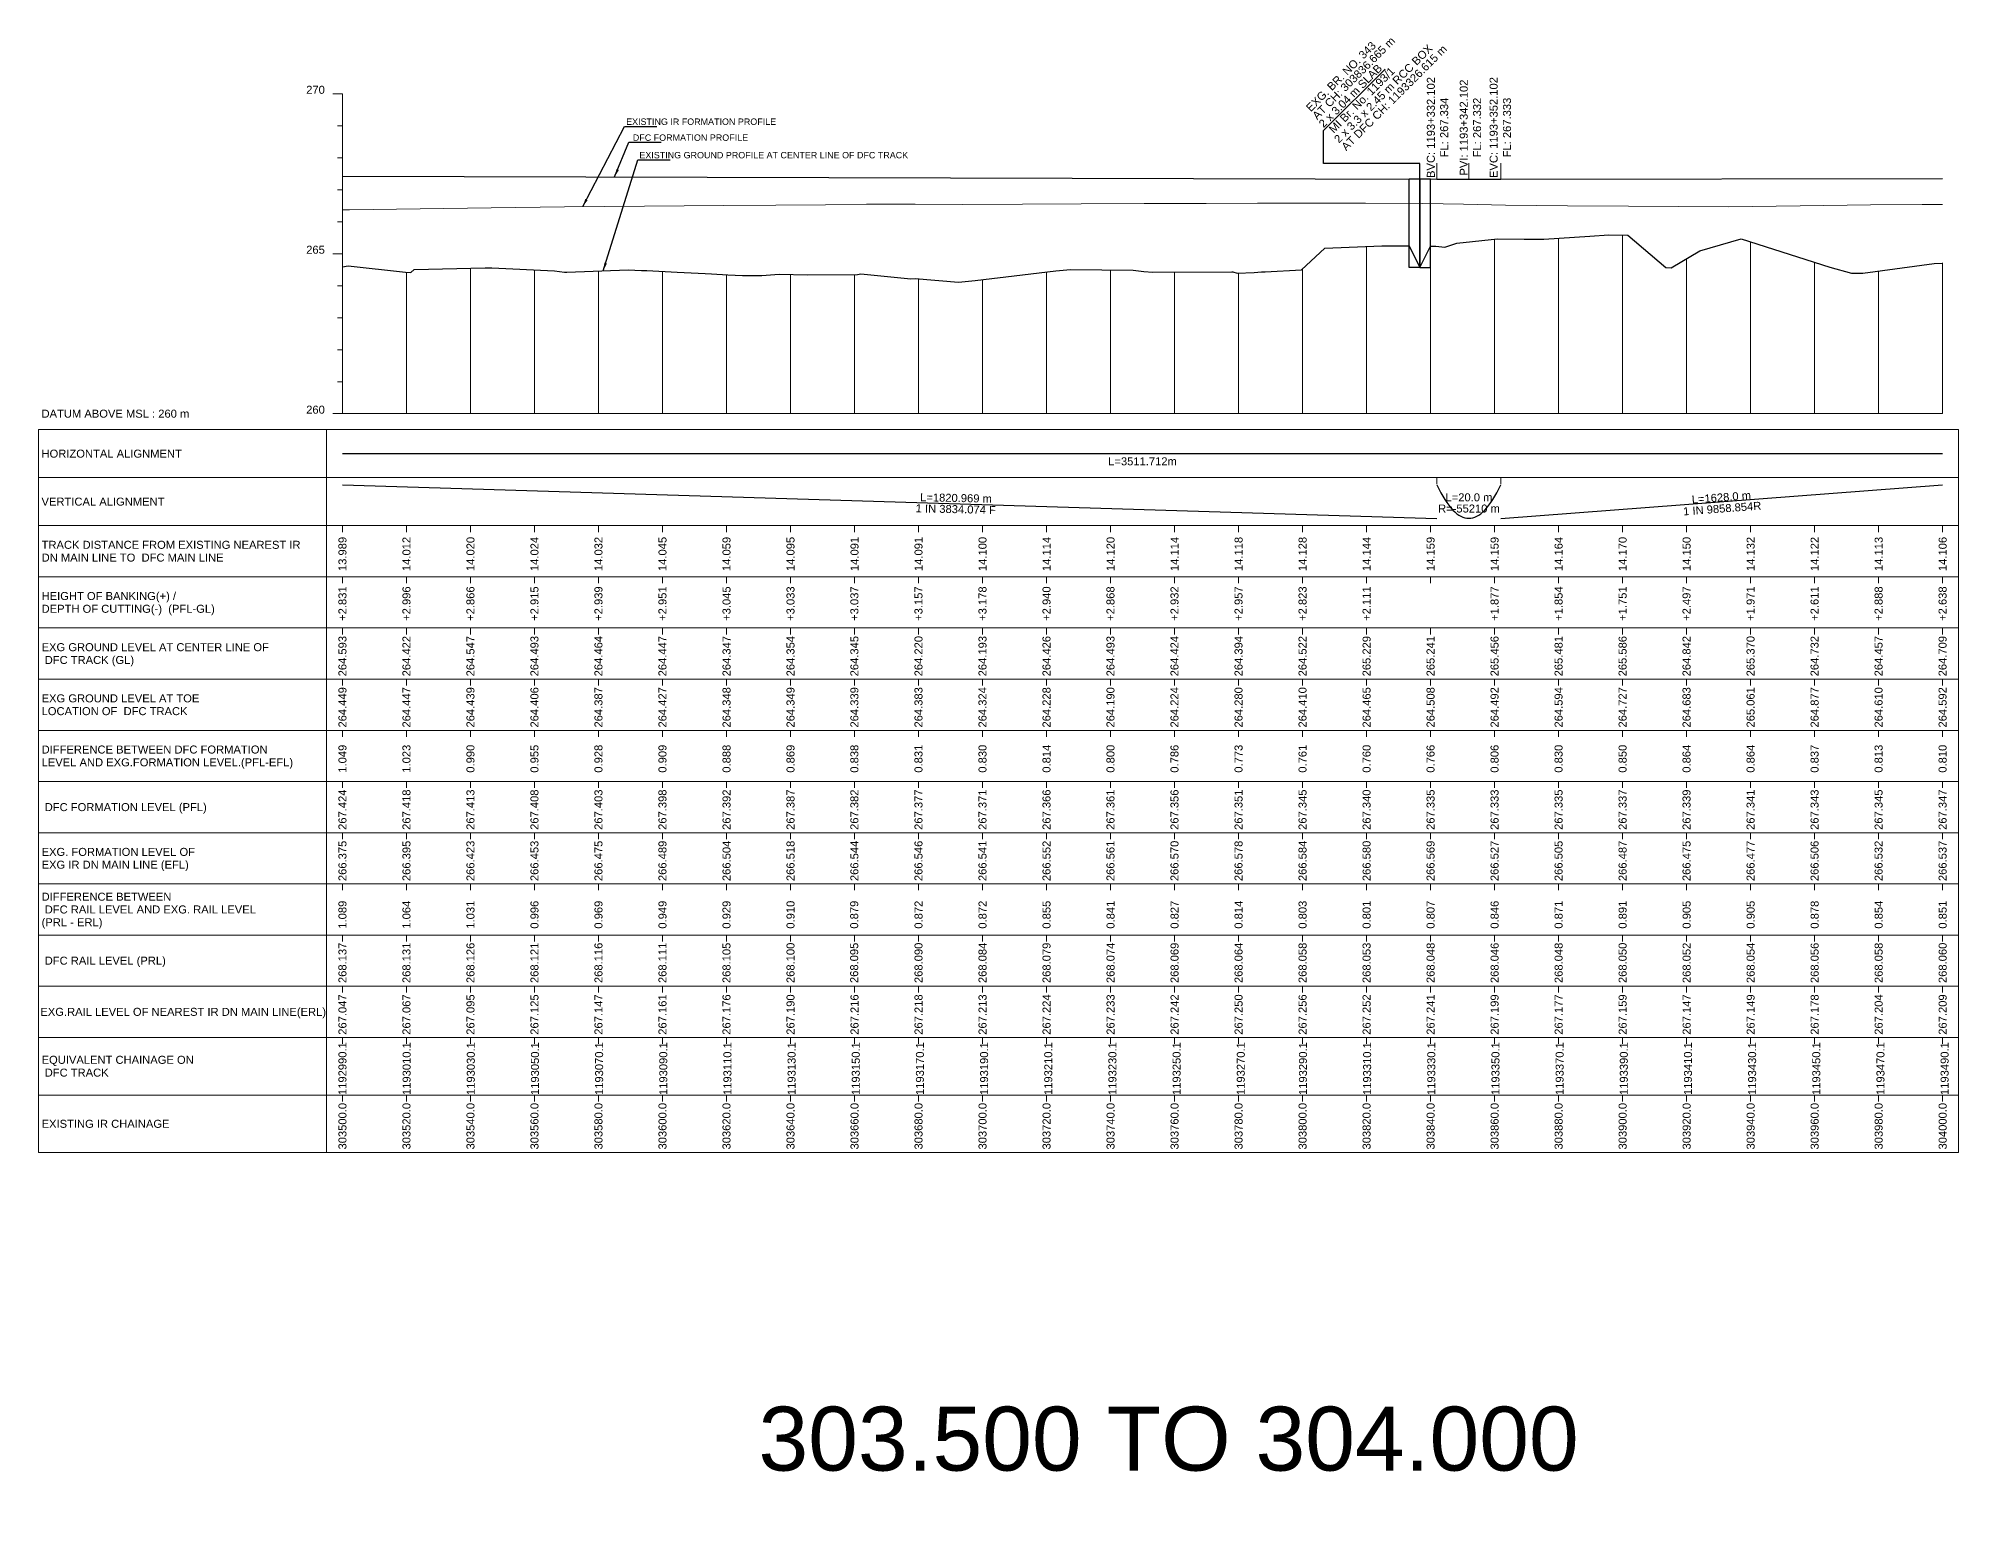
# Model space of a CAD drawing. Header units: metres. Extents: x 4905 to 19505, y -12340 to -11876.
# Drawn here: x 10905 to 11505, y -12340 to -11883 of the extents above; entities that cross this region are included whole.
import ezdxf
from ezdxf.enums import TextEntityAlignment as Align

# ---------------------------------------------------------------- set-up
doc = ezdxf.new("R2010")
doc.units = ezdxf.units.M
doc.header["$MEASUREMENT"] = 0
doc.layers.get('0').update_dxf_attribs({"lineweight": 0})
for name, color, linetype, lineweight in [('C-PROF-LABL-DG', 1, 'Continuous', 25), ('LS BRIDGE INDICATION', 10, 'Continuous', 30), ('LS BVC-PVI-EVC TEXT', 10, 'Continuous', 0), ('LS CUT FILL', 10, 'Continuous', 0), ('LS DATUM', 7, 'Continuous', 0), ('LS DATUM X', 7, 'Continuous', 0), ('LS DATUM Y', 7, 'Continuous', 0), ('LS DIFF. EXG.RL & PRO. RL', 10, 'Continuous', 0), ('LS DIFF. PFL & EFL', 10, 'Continuous', 0), ('LS EXG GL', 7, 'Continuous', 0), ('LS EXG IR CH', 7, 'Continuous', 0), ('LS EXG RL', 7, 'Continuous', 0), ('LS EXG. FL', 7, 'Continuous', 0), ('LS EXG. GL', 7, 'Continuous', 0), ('LS EXG. GL AT PRO. TOE', 7, 'Continuous', 0), ('LS EXG. IR CH', 7, 'Continuous', 0), ('LS EXG. RL', 7, 'Continuous', 0), ('LS FRAME', 7, 'Continuous', 0), ('LS PFL-EFL', 10, 'Continuous', 0), ('LS PRL-ERL', 10, 'Continuous', 0), ('LS PRO FL', 10, 'Continuous', 0), ('LS PRO. CUT & FILL', 10, 'Continuous', 0), ('LS PRO. DFCC CH', 10, 'Continuous', 0), ('LS PRO. FL', 10, 'Continuous', 0), ('LS PRO. RL', 10, 'Continuous', 0), ('LS PROFILE EXG FL', 7, 'Continuous', 25), ('LS PROFILE EXG GL', 7, 'Continuous', 30), ('LS PROFILE PRO FL', 1, 'Continuous', 30), ('LS TICKS', 7, 'Continuous', 0), ('LS TRACK CENTER', 10, 'Continuous', 0), ("LS TRACK CENTER's", 10, 'Continuous', 0), ('Profile Grid', 7, 'Continuous', 0)]:
    doc.layers.add(name, color=color, linetype=linetype, lineweight=lineweight)
for name, color, linetype in [("LS BRIDGE'S", 7, 'Continuous'), ('LS HORIZONTAL ALIGNMENT', 10, 'Continuous'), ('LS VERTICAL ALIGNMENT', 10, 'Continuous'), ('ref text', 3, 'Continuous')]:
    doc.layers.add(name, color=color, linetype=linetype)
doc.styles.add('Arial', font='arial.ttf')
doc.styles.get("Standard").update_dxf_attribs({"font": 'arial.ttf'})
doc.styles.add('Style-Arial', font='arial.ttf')
doc.styles.add('StyleArial', font='arial.ttf')
doc.dimstyles.get("Standard").update_dxf_attribs({"dimtxt": 0.18, "dimasz": 0.18, "dimexe": 0.18, "dimexo": 0.0625, "dimgap": 0.09, "dimtad": 0, "dimtih": 1, "dimtoh": 1, "dimdec": 4, "dimzin": 0, "dimdsep": 46, "dimtxsty": 'Standard', "dimcen": 0.09, "dimadec": 0, "dimazin": 0, "dimtfac": 1, "dimtdec": 4, "dimtofl": 0, "dimtmove": 0, "dimatfit": 3, "dimfxl": 1, "dimtolj": 1, "dimtzin": 0, "dimarcsym": 0})

msp = doc.modelspace()

# ---------------------------------------------------------------- linework, layer by layer
msp.add_lwpolyline([(10905, -12005), (10995, -12005)])
at = {"layer": 'LS BRIDGE INDICATION'}
for points in [[(11333.36, -11926.63), (11336.67, -11926.64), (11336.67, -11954.26), (11333.36, -11954.26)], [(11336.67, -11954.26), (11339.97, -11954.26), (11339.97, -11926.65), (11336.67, -11926.64)]]:
    msp.add_lwpolyline(points, close=True, dxfattribs=at)
at = {"layer": "LS BRIDGE'S"}
msp.add_lwpolyline([(11336.67, -11954.14), (11336.67, -11921.79), (11306.55, -11921.79), (11306.55, -11911.5), (11325.77, -11892.28)], dxfattribs=at)
at = {"layer": 'LS BVC-PVI-EVC TEXT'}
for p, q in [((11341.99, -11926.66), (11341.99, -11921.66)), ((11351.99, -11926.68), (11351.99, -11921.68)), ((11361.99, -11926.67), (11361.99, -11921.67))]:
    msp.add_line(p, q, dxfattribs=at)
at = {"layer": 'LS DATUM X', "color": 7, "linetype": 'Continuous', "lineweight": 0}
msp.add_line((11000, -12000), (11499.98, -12000), dxfattribs=at)
at = {"layer": 'LS DATUM Y', "color": 7, "linetype": 'Continuous', "lineweight": 0}
for p, q in [((10997, -11900), (11000, -11900)), ((10997, -11900), (11000, -11900)), ((11000, -12000), (11000, -11900)), ((10998.5, -11910), (11000, -11910)), ((10998.5, -11920), (11000, -11920)), ((10998.5, -11930), (11000, -11930)), ((10998.5, -11940), (11000, -11940)), ((10997, -11950), (11000, -11950)), ((10998.5, -11960), (11000, -11960)), ((10998.5, -11970), (11000, -11970)), ((10998.5, -11980), (11000, -11980)), ((10998.5, -11990), (11000, -11990)), ((10997, -12000), (11000, -12000))]:
    msp.add_line(p, q, dxfattribs=at)
at = {"layer": 'LS FRAME'}
for points in [[(10995, -12231), (10905, -12231), (10905, -12005)], [(10995, -12020), (10905, -12020)], [(10995, -12035), (10905, -12035)], [(10995, -12051), (10905, -12051)], [(10905, -12051), (10995, -12051)], [(10995, -12067), (10905, -12067)], [(10905, -12067), (10995, -12067)], [(10995, -12083), (10905, -12083)], [(10905, -12083), (10995, -12083)], [(10995, -12099), (10905, -12099)], [(10995, -12115), (10905, -12115)], [(10905, -12115), (10995, -12115)], [(10995, -12131), (10905, -12131)], [(10905, -12131), (10995, -12131)], [(10995, -12147), (10905, -12147)], [(10905, -12147), (10995, -12147)], [(10995, -12163), (10905, -12163)], [(10905, -12163), (10995, -12163)], [(10995, -12179), (10905, -12179)], [(10995, -12195), (10905, -12195)], [(10995, -12213), (10905, -12213)]]:
    msp.add_lwpolyline(points, dxfattribs=at)
at = {"layer": 'LS FRAME', "color": 7, "linetype": 'Continuous', "lineweight": 0, "flags": 128}
for points in [[(10995, -12020), (11504.98, -12020), (11504.98, -12005), (10995, -12005), (10995, -12020)], [(10995, -12035), (11504.98, -12035), (11504.98, -12020), (10995, -12020), (10995, -12035)], [(10995, -12051), (11504.98, -12051), (11504.98, -12035), (10995, -12035), (10995, -12051)], [(10995, -12067), (11504.98, -12067), (11504.98, -12051), (10995, -12051), (10995, -12067)], [(10995, -12083), (11504.98, -12083), (11504.98, -12067), (10995, -12067), (10995, -12083)], [(10995, -12099), (11504.98, -12099), (11504.98, -12083), (10995, -12083), (10995, -12099)], [(10995, -12115), (11504.98, -12115), (11504.98, -12099), (10995, -12099), (10995, -12115)], [(10995, -12131), (11504.98, -12131), (11504.98, -12115), (10995, -12115), (10995, -12131)], [(10995, -12147), (11504.98, -12147), (11504.98, -12131), (10995, -12131), (10995, -12147)], [(10995, -12163), (11504.98, -12163), (11504.98, -12147), (10995, -12147), (10995, -12163)], [(10995, -12179), (11504.98, -12179), (11504.98, -12163), (10995, -12163), (10995, -12179)], [(10995, -12195), (11504.98, -12195), (11504.98, -12179), (10995, -12179), (10995, -12195)], [(10995, -12213), (11504.98, -12213), (11504.98, -12195), (10995, -12195), (10995, -12213)], [(10995, -12231), (11504.98, -12231), (11504.98, -12213), (10995, -12213), (10995, -12231)]]:
    msp.add_lwpolyline(points, close=True, dxfattribs=at)
at = {"layer": 'LS HORIZONTAL ALIGNMENT', "flags": 128}
msp.add_lwpolyline([(11000, -12012.5), (11499.98, -12012.5)], dxfattribs=at)
at = {"layer": 'LS PROFILE EXG FL', "lineweight": 0}
msp.add_lwpolyline([(11000, -11936.25), (11002.2, -11936.23), (11024.25, -11936.01), (11046.42, -11935.68), (11069.34, -11935.33), (11094.42, -11935.15), (11119.22, -11934.97), (11135.4, -11934.86), (11150.96, -11934.75), (11163.7, -11934.49), (11178.96, -11934.54), (11193.64, -11934.64), (11212.45, -11934.51), (11230.83, -11934.44), (11250.46, -11934.35), (11269.84, -11934.26), (11285.9, -11934.21), (11302.23, -11934.16), (11319.62, -11934.2), (11337.6, -11934.27), (11350.28, -11934.5), (11363.38, -11934.8), (11382.74, -11934.98), (11401.86, -11935.15), (11417.55, -11935.24), (11433.05, -11935.34), (11455.43, -11935.01), (11477.47, -11934.69), (11493.6, -11934.63), (11500, -11934.63)], dxfattribs=at)
at = {"layer": 'LS PROFILE EXG GL', "flags": 128}
msp.add_lwpolyline([(11000, -11954.07), (11001.8, -11953.76), (11019.72, -11955.77), (11021.34, -11955.83), (11021.34, -11955.83), (11022.43, -11954.92), (11044.59, -11954.43), (11045.76, -11954.38), (11045.85, -11954.38), (11046.71, -11954.44), (11066.27, -11955.36), (11069.39, -11955.72), (11070.09, -11955.72), (11089.27, -11955.03), (11093.44, -11955.23), (11093.44, -11955.23), (11095.09, -11955.25), (11104.61, -11955.79), (11113.32, -11956.2), (11115.31, -11956.3), (11120.44, -11956.55), (11125.04, -11956.81), (11131, -11956.76), (11136.51, -11956.35), (11145.3, -11956.62), (11160.9, -11956.54), (11160.9, -11956.54), (11160.9, -11956.54), (11162.01, -11956.26), (11162.01, -11956.26), (11162.01, -11956.26), (11177.63, -11957.83), (11178.95, -11957.7), (11178.95, -11957.71), (11192.48, -11958.9), (11197.73, -11958.34), (11197.73, -11958.34), (11212.44, -11956.62), (11222.95, -11955.4), (11227.44, -11954.92), (11227.44, -11954.92), (11247.05, -11955.16), (11250.45, -11955.51), (11250.45, -11955.51), (11253.18, -11955.8), (11277.87, -11955.64), (11277.87, -11955.64), (11278.26, -11955.66), (11278.26, -11955.66), (11279.53, -11956.08), (11279.53, -11956.08), (11284.83, -11955.88), (11287.18, -11955.7), (11288.27, -11955.64), (11299.68, -11955.07), (11299.68, -11955.07), (11306.97, -11948.3), (11324.81, -11947.5), (11327.47, -11947.51), (11327.47, -11947.51), (11330.18, -11947.51), (11333.36, -11947.54), (11336.67, -11954.26), (11339.99, -11947.59), (11341.61, -11947.6), (11344.42, -11947.95), (11348.23, -11946.7), (11360.91, -11945.34), (11369.26, -11945.43), (11369.26, -11945.43), (11375.42, -11945.49), (11389.78, -11944.53), (11395.72, -11944.09), (11401.63, -11944.16), (11413.48, -11954.26), (11413.48, -11954.26), (11415.14, -11954.44), (11424.17, -11949.1), (11437.08, -11945.37), (11464.73, -11954.2), (11471.55, -11956.05), (11475.05, -11956.09), (11497.32, -11953.09), (11497.32, -11953.09), (11499.98, -11952.91)], dxfattribs=at)
at = {"layer": 'LS PROFILE PRO FL', "flags": 128}
msp.add_lwpolyline([(11000, -11925.76), (11341.99, -11926.66), (11342.42, -11926.66), (11342.85, -11926.66), (11343.27, -11926.66), (11343.7, -11926.66), (11344.12, -11926.66), (11344.55, -11926.66), (11344.97, -11926.66), (11345.4, -11926.66), (11345.82, -11926.66), (11346.25, -11926.66), (11346.68, -11926.67), (11347.1, -11926.67), (11347.53, -11926.67), (11347.95, -11926.67), (11348.38, -11926.67), (11348.8, -11926.67), (11349.23, -11926.67), (11349.65, -11926.67), (11350.08, -11926.67), (11350.51, -11926.67), (11350.93, -11926.67), (11351.36, -11926.67), (11351.78, -11926.67), (11352.21, -11926.67), (11352.63, -11926.67), (11353.06, -11926.67), (11353.48, -11926.67), (11353.91, -11926.67), (11354.34, -11926.67), (11354.76, -11926.67), (11355.19, -11926.67), (11355.61, -11926.67), (11356.04, -11926.67), (11356.46, -11926.67), (11356.89, -11926.67), (11357.31, -11926.67), (11357.74, -11926.67), (11358.16, -11926.67), (11358.59, -11926.67), (11359.02, -11926.67), (11359.44, -11926.67), (11359.87, -11926.67), (11360.29, -11926.67), (11360.72, -11926.67), (11361.14, -11926.67), (11361.57, -11926.67), (11361.99, -11926.67), (11499.98, -11926.53)], dxfattribs=at)
at = {"layer": 'LS TICKS', "color": 7, "linetype": 'Continuous', "lineweight": 0, "flags": 128}
for points in [[(11341.99, -12022), (11341.99, -12020)], [(11361.99, -12022), (11361.99, -12020)], [(11000, -12037), (11000, -12035)], [(11020, -12037), (11020, -12035)], [(11039.99, -12037), (11039.99, -12035)], [(11059.99, -12037), (11059.99, -12035)], [(11079.99, -12037), (11079.99, -12035)], [(11099.99, -12037), (11099.99, -12035)], [(11120.01, -12037), (11120.01, -12035)], [(11140, -12037), (11140, -12035)], [(11159.96, -12037), (11159.96, -12035)], [(11179.99, -12037), (11179.99, -12035)], [(11199.99, -12037), (11199.99, -12035)], [(11219.99, -12037), (11219.99, -12035)], [(11239.98, -12037), (11239.98, -12035)], [(11259.98, -12037), (11259.98, -12035)], [(11279.99, -12037), (11279.99, -12035)], [(11299.99, -12037), (11299.99, -12035)], [(11320, -12037), (11320, -12035)], [(11339.99, -12037), (11339.99, -12035)], [(11359.99, -12037), (11359.99, -12035)], [(11379.99, -12037), (11379.99, -12035)], [(11399.99, -12037), (11399.99, -12035)], [(11419.97, -12037), (11419.97, -12035)], [(11439.98, -12037), (11439.98, -12035)], [(11459.98, -12037), (11459.98, -12035)], [(11479.98, -12037), (11479.98, -12035)], [(11499.98, -12037), (11499.98, -12035)], [(11000, -12053), (11000, -12051)], [(11020, -12053), (11020, -12051)], [(11039.99, -12053), (11039.99, -12051)], [(11059.99, -12053), (11059.99, -12051)], [(11079.99, -12053), (11079.99, -12051)], [(11099.99, -12053), (11099.99, -12051)], [(11120.01, -12053), (11120.01, -12051)], [(11140, -12053), (11140, -12051)], [(11159.96, -12053), (11159.96, -12051)], [(11179.99, -12053), (11179.99, -12051)], [(11199.99, -12053), (11199.99, -12051)], [(11219.99, -12053), (11219.99, -12051)], [(11239.98, -12053), (11239.98, -12051)], [(11259.98, -12053), (11259.98, -12051)], [(11279.99, -12053), (11279.99, -12051)], [(11299.99, -12053), (11299.99, -12051)], [(11320, -12053), (11320, -12051)], [(11339.99, -12053), (11339.99, -12051)], [(11359.99, -12053), (11359.99, -12051)], [(11379.99, -12053), (11379.99, -12051)], [(11399.99, -12053), (11399.99, -12051)], [(11419.97, -12053), (11419.97, -12051)], [(11439.98, -12053), (11439.98, -12051)], [(11459.98, -12053), (11459.98, -12051)], [(11479.98, -12053), (11479.98, -12051)], [(11499.98, -12053), (11499.98, -12051)], [(11000, -12069), (11000, -12067)], [(11020, -12069), (11020, -12067)], [(11039.99, -12069), (11039.99, -12067)], [(11059.99, -12069), (11059.99, -12067)], [(11079.99, -12069), (11079.99, -12067)], [(11099.99, -12069), (11099.99, -12067)], [(11120.01, -12069), (11120.01, -12067)], [(11140, -12069), (11140, -12067)], [(11159.96, -12069), (11159.96, -12067)], [(11179.99, -12069), (11179.99, -12067)], [(11199.99, -12069), (11199.99, -12067)], [(11219.99, -12069), (11219.99, -12067)], [(11239.98, -12069), (11239.98, -12067)], [(11259.98, -12069), (11259.98, -12067)], [(11279.99, -12069), (11279.99, -12067)], [(11299.99, -12069), (11299.99, -12067)], [(11320, -12069), (11320, -12067)], [(11339.99, -12069), (11339.99, -12067)], [(11359.99, -12069), (11359.99, -12067)], [(11379.99, -12069), (11379.99, -12067)], [(11399.99, -12069), (11399.99, -12067)], [(11419.97, -12069), (11419.97, -12067)], [(11439.98, -12069), (11439.98, -12067)], [(11459.98, -12069), (11459.98, -12067)], [(11479.98, -12069), (11479.98, -12067)], [(11499.98, -12069), (11499.98, -12067)], [(11000, -12085), (11000, -12083)], [(11020, -12085), (11020, -12083)], [(11039.99, -12085), (11039.99, -12083)], [(11059.99, -12085), (11059.99, -12083)], [(11079.99, -12085), (11079.99, -12083)], [(11099.99, -12085), (11099.99, -12083)], [(11120.01, -12085), (11120.01, -12083)], [(11140, -12085), (11140, -12083)], [(11159.96, -12085), (11159.96, -12083)], [(11179.99, -12085), (11179.99, -12083)], [(11199.99, -12085), (11199.99, -12083)], [(11219.99, -12085), (11219.99, -12083)], [(11239.98, -12085), (11239.98, -12083)], [(11259.98, -12085), (11259.98, -12083)], [(11279.99, -12085), (11279.99, -12083)], [(11299.99, -12085), (11299.99, -12083)], [(11320, -12085), (11320, -12083)], [(11339.99, -12085), (11339.99, -12083)], [(11359.99, -12085), (11359.99, -12083)], [(11379.99, -12085), (11379.99, -12083)], [(11399.99, -12085), (11399.99, -12083)], [(11419.97, -12085), (11419.97, -12083)], [(11439.98, -12085), (11439.98, -12083)], [(11459.98, -12085), (11459.98, -12083)], [(11479.98, -12085), (11479.98, -12083)], [(11499.98, -12085), (11499.98, -12083)], [(11000, -12101), (11000, -12099)], [(11020, -12101), (11020, -12099)], [(11039.99, -12101), (11039.99, -12099)], [(11059.99, -12101), (11059.99, -12099)], [(11079.99, -12101), (11079.99, -12099)], [(11099.99, -12101), (11099.99, -12099)], [(11120.01, -12101), (11120.01, -12099)], [(11140, -12101), (11140, -12099)], [(11159.96, -12101), (11159.96, -12099)], [(11179.99, -12101), (11179.99, -12099)], [(11199.99, -12101), (11199.99, -12099)], [(11219.99, -12101), (11219.99, -12099)], [(11239.98, -12101), (11239.98, -12099)], [(11259.98, -12101), (11259.98, -12099)], [(11279.99, -12101), (11279.99, -12099)], [(11299.99, -12101), (11299.99, -12099)], [(11320, -12101), (11320, -12099)], [(11339.99, -12101), (11339.99, -12099)], [(11359.99, -12101), (11359.99, -12099)], [(11379.99, -12101), (11379.99, -12099)], [(11399.99, -12101), (11399.99, -12099)], [(11419.97, -12101), (11419.97, -12099)], [(11439.98, -12101), (11439.98, -12099)], [(11459.98, -12101), (11459.98, -12099)], [(11479.98, -12101), (11479.98, -12099)], [(11499.98, -12101), (11499.98, -12099)], [(11000, -12117), (11000, -12115)], [(11020, -12117), (11020, -12115)], [(11039.99, -12117), (11039.99, -12115)], [(11059.99, -12117), (11059.99, -12115)], [(11079.99, -12117), (11079.99, -12115)], [(11099.99, -12117), (11099.99, -12115)], [(11120.01, -12117), (11120.01, -12115)], [(11140, -12117), (11140, -12115)], [(11159.96, -12117), (11159.96, -12115)], [(11179.99, -12117), (11179.99, -12115)], [(11199.99, -12117), (11199.99, -12115)], [(11219.99, -12117), (11219.99, -12115)], [(11239.98, -12117), (11239.98, -12115)], [(11259.98, -12117), (11259.98, -12115)], [(11279.99, -12117), (11279.99, -12115)], [(11299.99, -12117), (11299.99, -12115)], [(11320, -12117), (11320, -12115)], [(11339.99, -12117), (11339.99, -12115)], [(11359.99, -12117), (11359.99, -12115)], [(11379.99, -12117), (11379.99, -12115)], [(11399.99, -12117), (11399.99, -12115)], [(11419.97, -12117), (11419.97, -12115)], [(11439.98, -12117), (11439.98, -12115)], [(11459.98, -12117), (11459.98, -12115)], [(11479.98, -12117), (11479.98, -12115)], [(11499.98, -12117), (11499.98, -12115)], [(11000, -12133), (11000, -12131)], [(11020, -12133), (11020, -12131)], [(11039.99, -12133), (11039.99, -12131)], [(11059.99, -12133), (11059.99, -12131)], [(11079.99, -12133), (11079.99, -12131)], [(11099.99, -12133), (11099.99, -12131)], [(11120.01, -12133), (11120.01, -12131)], [(11140, -12133), (11140, -12131)], [(11159.96, -12133), (11159.96, -12131)], [(11179.99, -12133), (11179.99, -12131)], [(11199.99, -12133), (11199.99, -12131)], [(11219.99, -12133), (11219.99, -12131)], [(11239.98, -12133), (11239.98, -12131)], [(11259.98, -12133), (11259.98, -12131)], [(11279.99, -12133), (11279.99, -12131)], [(11299.99, -12133), (11299.99, -12131)], [(11320, -12133), (11320, -12131)], [(11339.99, -12133), (11339.99, -12131)], [(11359.99, -12133), (11359.99, -12131)], [(11379.99, -12133), (11379.99, -12131)], [(11399.99, -12133), (11399.99, -12131)], [(11419.97, -12133), (11419.97, -12131)], [(11439.98, -12133), (11439.98, -12131)], [(11459.98, -12133), (11459.98, -12131)], [(11479.98, -12133), (11479.98, -12131)], [(11499.98, -12133), (11499.98, -12131)], [(11000, -12149), (11000, -12147)], [(11020, -12149), (11020, -12147)], [(11039.99, -12149), (11039.99, -12147)], [(11059.99, -12149), (11059.99, -12147)], [(11079.99, -12149), (11079.99, -12147)], [(11099.99, -12149), (11099.99, -12147)], [(11120.01, -12149), (11120.01, -12147)], [(11140, -12149), (11140, -12147)], [(11159.96, -12149), (11159.96, -12147)], [(11179.99, -12149), (11179.99, -12147)], [(11199.99, -12149), (11199.99, -12147)], [(11219.99, -12149), (11219.99, -12147)], [(11239.98, -12149), (11239.98, -12147)], [(11259.98, -12149), (11259.98, -12147)], [(11279.99, -12149), (11279.99, -12147)], [(11299.99, -12149), (11299.99, -12147)], [(11320, -12149), (11320, -12147)], [(11339.99, -12149), (11339.99, -12147)], [(11359.99, -12149), (11359.99, -12147)], [(11379.99, -12149), (11379.99, -12147)], [(11399.99, -12149), (11399.99, -12147)], [(11419.97, -12149), (11419.97, -12147)], [(11439.98, -12149), (11439.98, -12147)], [(11459.98, -12149), (11459.98, -12147)], [(11479.98, -12149), (11479.98, -12147)], [(11499.98, -12149), (11499.98, -12147)], [(11000, -12165), (11000, -12163)], [(11020, -12165), (11020, -12163)], [(11039.99, -12165), (11039.99, -12163)], [(11059.99, -12165), (11059.99, -12163)], [(11079.99, -12165), (11079.99, -12163)], [(11099.99, -12165), (11099.99, -12163)], [(11120.01, -12165), (11120.01, -12163)], [(11140, -12165), (11140, -12163)], [(11159.96, -12165), (11159.96, -12163)], [(11179.99, -12165), (11179.99, -12163)], [(11199.99, -12165), (11199.99, -12163)], [(11219.99, -12165), (11219.99, -12163)], [(11239.98, -12165), (11239.98, -12163)], [(11259.98, -12165), (11259.98, -12163)], [(11279.99, -12165), (11279.99, -12163)], [(11299.99, -12165), (11299.99, -12163)], [(11320, -12165), (11320, -12163)], [(11339.99, -12165), (11339.99, -12163)], [(11359.99, -12165), (11359.99, -12163)], [(11379.99, -12165), (11379.99, -12163)], [(11399.99, -12165), (11399.99, -12163)], [(11419.97, -12165), (11419.97, -12163)], [(11439.98, -12165), (11439.98, -12163)], [(11459.98, -12165), (11459.98, -12163)], [(11479.98, -12165), (11479.98, -12163)], [(11499.98, -12165), (11499.98, -12163)], [(11000, -12181), (11000, -12179)], [(11020, -12181), (11020, -12179)], [(11039.99, -12181), (11039.99, -12179)], [(11059.99, -12181), (11059.99, -12179)], [(11079.99, -12181), (11079.99, -12179)], [(11099.99, -12181), (11099.99, -12179)], [(11120.01, -12181), (11120.01, -12179)], [(11140, -12181), (11140, -12179)], [(11159.96, -12181), (11159.96, -12179)], [(11179.99, -12181), (11179.99, -12179)], [(11199.99, -12181), (11199.99, -12179)], [(11219.99, -12181), (11219.99, -12179)], [(11239.98, -12181), (11239.98, -12179)], [(11259.98, -12181), (11259.98, -12179)], [(11279.99, -12181), (11279.99, -12179)], [(11299.99, -12181), (11299.99, -12179)], [(11320, -12181), (11320, -12179)], [(11339.99, -12181), (11339.99, -12179)], [(11359.99, -12181), (11359.99, -12179)], [(11379.99, -12181), (11379.99, -12179)], [(11399.99, -12181), (11399.99, -12179)], [(11419.97, -12181), (11419.97, -12179)], [(11439.98, -12181), (11439.98, -12179)], [(11459.98, -12181), (11459.98, -12179)], [(11479.98, -12181), (11479.98, -12179)], [(11499.98, -12181), (11499.98, -12179)], [(11000, -12197), (11000, -12195)], [(11020, -12197), (11020, -12195)], [(11039.99, -12197), (11039.99, -12195)], [(11059.99, -12197), (11059.99, -12195)], [(11079.99, -12197), (11079.99, -12195)], [(11099.99, -12197), (11099.99, -12195)], [(11120.01, -12197), (11120.01, -12195)], [(11140, -12197), (11140, -12195)], [(11159.96, -12197), (11159.96, -12195)], [(11179.99, -12197), (11179.99, -12195)], [(11199.99, -12197), (11199.99, -12195)], [(11219.99, -12197), (11219.99, -12195)], [(11239.98, -12197), (11239.98, -12195)], [(11259.98, -12197), (11259.98, -12195)], [(11279.99, -12197), (11279.99, -12195)], [(11299.99, -12197), (11299.99, -12195)], [(11320, -12197), (11320, -12195)], [(11339.99, -12197), (11339.99, -12195)], [(11359.99, -12197), (11359.99, -12195)], [(11379.99, -12197), (11379.99, -12195)], [(11399.99, -12197), (11399.99, -12195)], [(11419.97, -12197), (11419.97, -12195)], [(11439.98, -12197), (11439.98, -12195)], [(11459.98, -12197), (11459.98, -12195)], [(11479.98, -12197), (11479.98, -12195)], [(11499.98, -12197), (11499.98, -12195)], [(11000, -12215), (11000, -12213)], [(11020, -12215), (11020, -12213)], [(11039.99, -12215), (11039.99, -12213)], [(11059.99, -12215), (11059.99, -12213)], [(11079.99, -12215), (11079.99, -12213)], [(11099.99, -12215), (11099.99, -12213)], [(11120.01, -12215), (11120.01, -12213)], [(11140, -12215), (11140, -12213)], [(11159.96, -12215), (11159.96, -12213)], [(11179.99, -12215), (11179.99, -12213)], [(11199.99, -12215), (11199.99, -12213)], [(11219.99, -12215), (11219.99, -12213)], [(11239.98, -12215), (11239.98, -12213)], [(11259.98, -12215), (11259.98, -12213)], [(11279.99, -12215), (11279.99, -12213)], [(11299.99, -12215), (11299.99, -12213)], [(11320, -12215), (11320, -12213)], [(11339.99, -12215), (11339.99, -12213)], [(11359.99, -12215), (11359.99, -12213)], [(11379.99, -12215), (11379.99, -12213)], [(11399.99, -12215), (11399.99, -12213)], [(11419.97, -12215), (11419.97, -12213)], [(11439.98, -12215), (11439.98, -12213)], [(11459.98, -12215), (11459.98, -12213)], [(11479.98, -12215), (11479.98, -12213)], [(11499.98, -12215), (11499.98, -12213)]]:
    msp.add_lwpolyline(points, dxfattribs=at)
at = {"layer": 'LS VERTICAL ALIGNMENT', "flags": 128}
for points in [[(11000, -12022.25), (11341.99, -12032.75)], [(11341.99, -12022.25), (11342.62, -12023.52), (11343.24, -12024.71), (11343.87, -12025.82), (11344.49, -12026.84), (11345.12, -12027.79), (11345.74, -12028.65), (11346.37, -12029.43), (11346.99, -12030.13), (11347.62, -12030.74), (11348.24, -12031.27), (11348.87, -12031.72), (11349.49, -12032.09), (11350.12, -12032.38), (11350.74, -12032.59), (11351.37, -12032.71), (11352.62, -12032.71), (11353.24, -12032.59), (11353.87, -12032.38), (11354.49, -12032.09), (11355.12, -12031.72), (11355.74, -12031.27), (11356.37, -12030.74), (11356.99, -12030.13), (11357.62, -12029.43), (11358.24, -12028.65), (11358.87, -12027.79), (11359.49, -12026.84), (11360.12, -12025.82), (11360.74, -12024.71), (11361.37, -12023.52), (11361.99, -12022.25)], [(11361.99, -12032.75), (11499.98, -12022.25)]]:
    msp.add_lwpolyline(points, dxfattribs=at)
at = {"layer": 'Profile Grid', "flags": 128}
for points in [[(11359.99, -12000), (11359.99, -11945.44)], [(11379.99, -12000), (11379.99, -11945.19)], [(11399.99, -12000), (11399.99, -11944.14)], [(11320, -12000), (11320, -11947.71)], [(11339.99, -12000), (11339.99, -11947.59)], [(11419.97, -12000), (11419.97, -11951.58)], [(11439.98, -12000), (11439.98, -11946.3)], [(11000, -12000), (11000, -11954.07)], [(11020, -12000), (11020, -11955.78)], [(11039.99, -12000), (11039.99, -11954.53)], [(11059.99, -12000), (11059.99, -11955.07)], [(11079.99, -12000), (11079.99, -11955.36)], [(11099.99, -12000), (11099.99, -11955.53)], [(11120.01, -12000), (11120.01, -11956.53)], [(11140, -12000), (11140, -11956.46)], [(11159.97, -12000), (11159.97, -11956.55)], [(11220, -12000), (11220, -11955.74)], [(11239.98, -12000), (11239.98, -11955.07)], [(11259.98, -12000), (11259.98, -11955.76)], [(11279.99, -12000), (11279.99, -11956.06)], [(11299.99, -12000), (11299.99, -11954.78)], [(11459.98, -12000), (11459.98, -11952.68)], [(11479.98, -12000), (11479.98, -11955.43)], [(11499.98, -12000), (11499.98, -11952.89)], [(11179.99, -12000), (11179.99, -11957.8)], [(11200, -12000), (11200, -11958.07)]]:
    msp.add_lwpolyline(points, dxfattribs=at)

# ---------------------------------------------------------------- texts
at = {"layer": 'C-PROF-LABL-DG', "color": 1, "linetype": 'Continuous', "lineweight": 25, "char_height": 2.5, "attachment_point": 5, "rotation": 90, "style": 'Arial'}
for s, insert in [('BVC: 1193+332.102\\PFL: 267.334', (11342.18, -11910.54)), ('PVI: 1193+342.102\\PFL: 267.332', (11352.46, -11910.56)), ('EVC: 1193+352.102\\PFL: 267.333', (11361.8, -11910.56))]:
    msp.add_mtext(s, dxfattribs=dict(at, insert=insert))
at = {"layer": "LS BRIDGE'S"}
for s, p in [('EXG. BR. NO. 343 ', (11302.57, -11905.79)), ('AT CH: 303836.665 m', (11304.57, -11908.29)), ('2 x 3.04 m SLAB ', (11306.57, -11910.79))]:
    msp.add_text(s, height=2.5, rotation=45, dxfattribs=at).set_placement(p)
at = {"layer": "LS BRIDGE'S", "color": 10}
for s, p in [('2 x 3.3 x 2.45 m RCC BOX', (11311.35, -11915.6)), ('AT DFC CH: 1193326.615 m', (11313.65, -11918)), (' MI Br. No. 1193/1', (11309.05, -11913.2))]:
    msp.add_text(s, height=2.5, rotation=45, dxfattribs=at).set_placement(p)
at = {"layer": 'LS CUT FILL', "style": 'Style-Arial'}
for s, p in [('+2.831', (11000, -12054)), ('+2.996', (11020, -12054)), ('+2.866', (11039.99, -12054)), ('+2.915', (11059.99, -12054)), ('+2.939', (11079.99, -12054)), ('+2.951', (11099.99, -12054)), ('+3.045', (11120.01, -12054)), ('+3.033', (11140, -12054)), ('+3.037', (11159.96, -12054)), ('+3.157', (11179.99, -12054)), ('+3.178', (11199.99, -12054)), ('+2.940', (11219.99, -12054)), ('+2.868', (11239.98, -12054)), ('+2.932', (11259.98, -12054)), ('+2.957', (11279.99, -12054)), ('+2.823', (11299.99, -12054)), ('+2.111', (11320, -12054)), ('+1.877', (11359.99, -12054)), ('+1.854', (11379.99, -12054)), ('+1.751', (11399.99, -12054)), ('+2.497', (11419.97, -12054)), ('+1.971', (11439.98, -12054)), ('+2.611', (11459.98, -12054)), ('+2.888', (11479.98, -12054)), ('+2.638', (11499.98, -12054))]:
    msp.add_text(s, height=2.5, rotation=90, dxfattribs=at).set_placement(p, align=Align.MIDDLE_RIGHT)
at = {"layer": 'LS DATUM', "color": 7, "style": 'StyleArial'}
msp.add_text('DATUM ABOVE MSL : 260 m', height=2.5, rotation=0.00003, dxfattribs=at).set_placement((10905.97, -12000), align=Align.MIDDLE_LEFT)
at = {"layer": 'LS DATUM Y', "color": 7, "lineweight": 0, "style": 'Style-Arial'}
for s, p in [('270', (10994.5, -11900)), ('270', (10994.5, -11900)), ('265', (10994.5, -11950)), ('260', (10994.5, -12000))]:
    msp.add_text(s, height=2.5, dxfattribs=at).set_placement(p, align=Align.RIGHT)
at = {"layer": 'LS DIFF. EXG.RL & PRO. RL', "color": 10, "style": 'StyleArial'}
for s, p in [('DIFFERENCE BETWEEN ', (10906, -12151)), (' DFC RAIL LEVEL AND EXG. RAIL LEVEL ', (10906, -12155)), ('(PRL - ERL)', (10906, -12159))]:
    msp.add_text(s, height=2.5, rotation=0.00003, dxfattribs=at).set_placement(p, align=Align.MIDDLE_LEFT)
at = {"layer": 'LS DIFF. PFL & EFL', "color": 10, "style": 'StyleArial'}
for s, p in [('DIFFERENCE BETWEEN DFC FORMATION ', (10906, -12105)), ('LEVEL AND EXG.FORMATION LEVEL.(PFL-EFL)', (10906, -12109))]:
    msp.add_text(s, height=2.5, rotation=0.00003, dxfattribs=at).set_placement(p, align=Align.MIDDLE_LEFT)
at = {"layer": 'LS EXG GL', "style": 'Style-Arial'}
for s, p in [('264.593', (11000, -12069.5)), ('264.422', (11020, -12069.5)), ('264.547', (11039.99, -12069.5)), ('264.493', (11059.99, -12069.5)), ('264.464', (11079.99, -12069.5)), ('264.447', (11099.99, -12069.5)), ('264.347', (11120.01, -12069.5)), ('264.354', (11140, -12069.5)), ('264.345', (11159.96, -12069.5)), ('264.220', (11179.99, -12069.5)), ('264.193', (11199.99, -12069.5)), ('264.426', (11219.99, -12069.5)), ('264.493', (11239.98, -12069.5)), ('264.424', (11259.98, -12069.5)), ('264.394', (11279.99, -12069.5)), ('264.522', (11299.99, -12069.5)), ('265.229', (11320, -12069.5)), ('265.241', (11339.99, -12069.5)), ('265.456', (11359.99, -12069.5)), ('265.481', (11379.99, -12069.5)), ('265.586', (11399.99, -12069.5)), ('264.842', (11419.97, -12069.5)), ('265.370', (11439.98, -12069.5)), ('264.732', (11459.98, -12069.5)), ('264.457', (11479.98, -12069.5)), ('264.709', (11499.98, -12069.5))]:
    msp.add_text(s, height=2.5, rotation=90, dxfattribs=at).set_placement(p, align=Align.MIDDLE_RIGHT)
at = {"layer": 'LS EXG IR CH', "lineweight": 0, "style": 'Style-Arial'}
for s, p in [('303500.0', (11000, -12215.47)), ('303520.0', (11020, -12215.47)), ('303540.0', (11040, -12215.47)), ('303560.0', (11060, -12215.47)), ('303580.0', (11080, -12215.47)), ('303600.0', (11100, -12215.47)), ('303620.0', (11120, -12215.47)), ('303640.0', (11140, -12215.47)), ('303660.0', (11160, -12215.47)), ('303680.0', (11180, -12215.47)), ('303700.0', (11200, -12215.47)), ('303720.0', (11220, -12215.47)), ('303740.0', (11240, -12215.47)), ('303760.0', (11260, -12215.47)), ('303780.0', (11280, -12215.47)), ('303800.0', (11300, -12215.47)), ('303820.0', (11320, -12215.47)), ('303840.0', (11340, -12215.47)), ('303860.0', (11360, -12215.47)), ('303880.0', (11380, -12215.47)), ('303900.0', (11400, -12215.47)), ('303920.0', (11420, -12215.47)), ('303940.0', (11440, -12215.47)), ('303960.0', (11460, -12215.47)), ('303980.0', (11480, -12215.47)), ('304000.0', (11500, -12215.47))]:
    msp.add_text(s, height=2.5, rotation=90, dxfattribs=at).set_placement(p, align=Align.MIDDLE_RIGHT)
at = {"layer": 'LS EXG RL', "style": 'Style-Arial'}
for s, p in [('267.047', (11000, -12181.54)), ('267.067', (11020, -12181.54)), ('267.095', (11040, -12181.54)), ('267.125', (11060, -12181.54)), ('267.147', (11080, -12181.54)), ('267.161', (11100, -12181.54)), ('267.176', (11120, -12181.54)), ('267.190', (11140, -12181.54)), ('267.216', (11160, -12181.54)), ('267.218', (11180, -12181.54)), ('267.213', (11200, -12181.54)), ('267.224', (11220, -12181.54)), ('267.233', (11240, -12181.54)), ('267.242', (11260, -12181.54)), ('267.250', (11280, -12181.54)), ('267.256', (11300, -12181.54)), ('267.252', (11320, -12181.54)), ('267.241', (11340, -12181.54)), ('267.199', (11360, -12181.54)), ('267.177', (11380, -12181.54)), ('267.159', (11400, -12181.54)), ('267.147', (11420, -12181.54)), ('267.149', (11440, -12181.54)), ('267.178', (11460, -12181.54)), ('267.204', (11480, -12181.54)), ('267.209', (11500, -12181.54))]:
    msp.add_text(s, height=2.5, rotation=90, dxfattribs=at).set_placement(p, align=Align.MIDDLE_RIGHT)
at = {"layer": 'LS EXG. FL', "style": 'StyleArial'}
for s, p in [('EXG. FORMATION LEVEL OF', (10906, -12137)), ('EXG IR DN MAIN LINE (EFL)', (10906, -12141))]:
    msp.add_text(s, height=2.5, rotation=0.00003, dxfattribs=at).set_placement(p, align=Align.MIDDLE_LEFT)
at = {"layer": 'LS EXG. FL'}
for s, p in [('266.375', (11000, -12133.5)), ('266.395', (11020, -12133.5)), ('266.423', (11039.99, -12133.5)), ('266.453', (11059.99, -12133.5)), ('266.475', (11079.99, -12133.5)), ('266.489', (11099.99, -12133.5)), ('266.504', (11120.01, -12133.5)), ('266.518', (11140, -12133.5)), ('266.544', (11159.96, -12133.5)), ('266.546', (11179.99, -12133.5)), ('266.541', (11199.99, -12133.5)), ('266.552', (11219.99, -12133.5)), ('266.561', (11239.98, -12133.5)), ('266.570', (11259.98, -12133.5)), ('266.578', (11279.99, -12133.5)), ('266.584', (11299.99, -12133.5)), ('266.580', (11320, -12133.5)), ('266.569', (11339.99, -12133.5)), ('266.527', (11359.99, -12133.5)), ('266.505', (11379.99, -12133.5)), ('266.487', (11399.99, -12133.5)), ('266.475', (11419.97, -12133.5)), ('266.477', (11439.98, -12133.5)), ('266.506', (11459.98, -12133.5)), ('266.532', (11479.98, -12133.5)), ('266.537', (11499.98, -12133.5))]:
    msp.add_text(s, height=2.5, rotation=90, dxfattribs=at).set_placement(p, align=Align.MIDDLE_RIGHT)
at = {"layer": 'LS EXG. GL', "color": 7, "style": 'StyleArial'}
for s, p in [('EXG GROUND LEVEL AT CENTER LINE OF ', (10906, -12073)), (' DFC TRACK (GL)', (10906, -12077))]:
    msp.add_text(s, height=2.5, rotation=0.00003, dxfattribs=at).set_placement(p, align=Align.MIDDLE_LEFT)
at = {"layer": 'LS EXG. GL AT PRO. TOE', "color": 7, "style": 'StyleArial'}
for s, p in [('EXG GROUND LEVEL AT TOE', (10906, -12089)), ('LOCATION OF  DFC TRACK', (10906, -12093))]:
    msp.add_text(s, height=2.5, rotation=0.00003, dxfattribs=at).set_placement(p, align=Align.MIDDLE_LEFT)
at = {"layer": 'LS EXG. GL AT PRO. TOE'}
for s, p in [('264.449', (11000, -12085.5)), ('264.447', (11020, -12085.5)), ('264.439', (11039.99, -12085.5)), ('264.406', (11059.99, -12085.5)), ('264.387', (11079.99, -12085.5)), ('264.427', (11099.99, -12085.5)), ('264.348', (11120.01, -12085.5)), ('264.349', (11140, -12085.5)), ('264.339', (11159.96, -12085.5)), ('264.383', (11179.99, -12085.5)), ('264.324', (11199.99, -12085.5)), ('264.228', (11219.99, -12085.5)), ('264.190', (11239.98, -12085.5)), ('264.224', (11259.98, -12085.5)), ('264.280', (11279.99, -12085.5)), ('264.410', (11299.99, -12085.5)), ('264.465', (11320, -12085.5)), ('264.508', (11339.99, -12085.5)), ('264.492', (11359.99, -12085.5)), ('264.594', (11379.99, -12085.5)), ('264.727', (11399.99, -12085.5)), ('264.683', (11419.97, -12085.5)), ('265.061', (11439.98, -12085.5)), ('264.877', (11459.98, -12085.5)), ('264.610', (11479.98, -12085.5)), ('264.592', (11499.98, -12085.5))]:
    msp.add_text(s, height=2.5, rotation=90, dxfattribs=at).set_placement(p, align=Align.MIDDLE_RIGHT)
at = {"layer": 'LS EXG. IR CH', "style": 'StyleArial'}
msp.add_text('EXISTING IR CHAINAGE', height=2.5, rotation=0.00003, dxfattribs=at).set_placement((10906, -12222), align=Align.MIDDLE_LEFT)
at = {"layer": 'LS EXG. RL', "style": 'StyleArial'}
msp.add_text('EXG.RAIL LEVEL OF NEAREST IR DN MAIN LINE(ERL)', height=2.5, rotation=0.00003, dxfattribs=at).set_placement((10905.61, -12187), align=Align.MIDDLE_LEFT)
at = {"layer": 'LS HORIZONTAL ALIGNMENT', "style": 'StyleArial'}
msp.add_text('HORIZONTAL ALIGNMENT', height=2.5, rotation=0.00003, dxfattribs=at).set_placement((10905.97, -12012.5), align=Align.MIDDLE_LEFT)
at = {"layer": 'LS HORIZONTAL ALIGNMENT', "insert": (11249.99, -12014.92), "char_height": 2.5, "attachment_point": 5, "line_spacing_factor": 0.6, "style": 'Style-Arial'}
msp.add_mtext('{\\fArial|b0|i0|c0|p34;\\C1;L=3511.712m}', dxfattribs=at)
at = {"layer": 'LS PFL-EFL'}
for s, p in [('1.049', (11000, -12103.5)), ('1.023', (11020, -12103.5)), ('0.990', (11039.99, -12103.5)), ('0.955', (11059.99, -12103.5)), ('0.928', (11079.99, -12103.5)), ('0.909', (11099.99, -12103.5)), ('0.888', (11120.01, -12103.5)), ('0.869', (11140, -12103.5)), ('0.838', (11159.96, -12103.5)), ('0.831', (11179.99, -12103.5)), ('0.830', (11199.99, -12103.5)), ('0.814', (11219.99, -12103.5)), ('0.800', (11239.98, -12103.5)), ('0.786', (11259.98, -12103.5)), ('0.773', (11279.99, -12103.5)), ('0.761', (11299.99, -12103.5)), ('0.760', (11320, -12103.5)), ('0.766', (11339.99, -12103.5)), ('0.806', (11359.99, -12103.5)), ('0.830', (11379.99, -12103.5)), ('0.850', (11399.99, -12103.5)), ('0.864', (11419.97, -12103.5)), ('0.864', (11439.98, -12103.5)), ('0.837', (11459.98, -12103.5)), ('0.813', (11479.98, -12103.5)), ('0.810', (11499.98, -12103.5))]:
    msp.add_text(s, height=2.5, rotation=90, dxfattribs=at).set_placement(p, align=Align.MIDDLE_RIGHT)
at = {"layer": 'LS PRL-ERL'}
for s, p in [('1.089', (11001.25, -12161)), ('1.064', (11021.25, -12161)), ('1.031', (11041.25, -12161)), ('0.996', (11061.25, -12161)), ('0.969', (11081.25, -12161)), ('0.949', (11101.25, -12161)), ('0.929', (11121.25, -12161)), ('0.910', (11141.25, -12161)), ('0.879', (11161.15, -12161)), ('0.872', (11181.25, -12161)), ('0.872', (11201.25, -12161)), ('0.855', (11221.25, -12161)), ('0.841', (11241.25, -12161)), ('0.827', (11261.25, -12161)), ('0.814', (11281.25, -12161)), ('0.803', (11301.25, -12161)), ('0.801', (11321.25, -12161)), ('0.807', (11341.25, -12161)), ('0.846', (11361.25, -12161)), ('0.871', (11381.25, -12161)), ('0.891', (11401.25, -12161)), ('0.905', (11421.25, -12161)), ('0.905', (11441.25, -12161)), ('0.878', (11461.25, -12161)), ('0.854', (11481.25, -12161)), ('0.851', (11501.25, -12161))]:
    msp.add_text(s, height=2.5, rotation=90, dxfattribs=at).set_placement(p)
at = {"layer": 'LS PRO FL', "style": 'Style-Arial'}
for s, p in [('267.424', (11000, -12117.5)), ('267.418', (11020, -12117.5)), ('267.413', (11039.99, -12117.5)), ('267.408', (11059.99, -12117.5)), ('267.403', (11079.99, -12117.5)), ('267.398', (11099.99, -12117.5)), ('267.392', (11120.01, -12117.5)), ('267.387', (11140, -12117.5)), ('267.382', (11159.96, -12117.5)), ('267.377', (11179.99, -12117.5)), ('267.371', (11199.99, -12117.5)), ('267.366', (11219.99, -12117.5)), ('267.361', (11239.98, -12117.5)), ('267.356', (11259.98, -12117.5)), ('267.351', (11279.99, -12117.5)), ('267.345', (11299.99, -12117.5)), ('267.340', (11320, -12117.5)), ('267.335', (11339.99, -12117.5)), ('267.333', (11359.99, -12117.5)), ('267.335', (11379.99, -12117.5)), ('267.337', (11399.99, -12117.5)), ('267.339', (11419.97, -12117.5)), ('267.341', (11439.98, -12117.5)), ('267.343', (11459.98, -12117.5)), ('267.345', (11479.98, -12117.5)), ('267.347', (11499.98, -12117.5))]:
    msp.add_text(s, height=2.5, rotation=90, dxfattribs=at).set_placement(p, align=Align.MIDDLE_RIGHT)
at = {"layer": 'LS PRO. CUT & FILL', "color": 10, "style": 'StyleArial'}
for s, p in [('HEIGHT OF BANKING(+) /', (10906, -12057)), ('DEPTH OF CUTTING(-)  (PFL-GL)', (10906, -12061))]:
    msp.add_text(s, height=2.5, rotation=0.00003, dxfattribs=at).set_placement(p, align=Align.MIDDLE_LEFT)
at = {"layer": 'LS PRO. DFCC CH'}
for s, p in [('1192990.1', (11001.25, -12213)), ('1193010.1', (11021.3, -12213)), ('1193030.1', (11041.35, -12213)), ('1193050.1', (11061.4, -12213)), ('1193070.1', (11081.45, -12213)), ('1193090.1', (11101.5, -12213)), ('1193110.1', (11121.54, -12213)), ('1193130.1', (11141.59, -12213)), ('1193150.1', (11161.64, -12213)), ('1193170.1', (11181.69, -12213)), ('1193190.1', (11201.74, -12213)), ('1193210.1', (11221.79, -12213)), ('1193230.1', (11241.84, -12213)), ('1193250.1', (11261.89, -12213)), ('1193270.1', (11281.94, -12213)), ('1193290.1', (11301.37, -12213)), ('1193310.1', (11321.42, -12213)), ('1193330.1', (11341.47, -12213)), ('1193350.1', (11361.52, -12213)), ('1193370.1', (11381.57, -12213)), ('1193390.1', (11401.62, -12213)), ('1193410.1', (11421.67, -12213)), ('1193430.1', (11441.72, -12213)), ('1193450.1', (11461.77, -12213)), ('1193470.1', (11481.82, -12213)), ('1193490.1', (11501.86, -12213))]:
    msp.add_text(s, height=2.5, rotation=90, dxfattribs=at).set_placement(p)
at = {"layer": 'LS PRO. DFCC CH', "color": 10, "style": 'Style-Arial'}
for s, p in [('EQUIVALENT CHAINAGE ON ', (10906, -12202)), (' DFC TRACK', (10906, -12206))]:
    msp.add_text(s, height=2.5, rotation=0.00003, dxfattribs=at).set_placement(p, align=Align.MIDDLE_LEFT)
at = {"layer": 'LS PRO. FL', "color": 10, "style": 'StyleArial'}
msp.add_text(' DFC FORMATION LEVEL (PFL) ', height=2.5, rotation=0.00003, dxfattribs=at).set_placement((10906, -12123), align=Align.MIDDLE_LEFT)
at = {"layer": 'LS PRO. RL'}
for s, p in [('268.137', (11001.25, -12178)), ('268.131', (11021.25, -12178)), ('268.126', (11041.25, -12178)), ('268.121', (11061.25, -12178)), ('268.116', (11081.25, -12178)), ('268.111', (11101.25, -12178)), ('268.105', (11121.25, -12178)), ('268.100', (11141.25, -12178)), ('268.095', (11161.15, -12178)), ('268.090', (11181.25, -12178)), ('268.084', (11201.25, -12178)), ('268.079', (11221.25, -12178)), ('268.074', (11241.25, -12178)), ('268.069', (11261.25, -12178)), ('268.064', (11281.25, -12178)), ('268.058', (11301.25, -12178)), ('268.053', (11321.25, -12178)), ('268.048', (11341.25, -12178)), ('268.046', (11361.25, -12178)), ('268.048', (11381.25, -12178)), ('268.050', (11401.25, -12178)), ('268.052', (11421.25, -12178)), ('268.054', (11441.25, -12178)), ('268.056', (11461.25, -12178)), ('268.058', (11481.25, -12178)), ('268.060', (11501.25, -12178))]:
    msp.add_text(s, height=2.5, rotation=90, dxfattribs=at).set_placement(p)
at = {"layer": 'LS PRO. RL', "color": 10, "style": 'StyleArial'}
msp.add_text(' DFC RAIL LEVEL (PRL)', height=2.5, rotation=0.00003, dxfattribs=at).set_placement((10906, -12171), align=Align.MIDDLE_LEFT)
at = {"layer": 'LS PROFILE EXG FL', "color": 7, "linetype": 'Continuous', "lineweight": 0, "style": 'Style-Arial'}
msp.add_text('EXISTING IR FORMATION PROFILE', height=2, dxfattribs=at).set_placement((11088.64, -11909.72))
at = {"layer": 'LS PROFILE EXG GL', "color": 7, "lineweight": 0, "style": 'Style-Arial'}
msp.add_text('EXISTING GROUND PROFILE AT CENTER LINE OF DFC TRACK', height=2, dxfattribs=at).set_placement((11092.79, -11920.18, 0))
at = {"layer": 'LS PROFILE PRO FL', "style": 'Style-Arial'}
msp.add_text('  DFC FORMATION PROFILE', height=2, dxfattribs=at).set_placement((11089.19, -11914.71, 0))
at = {"layer": 'LS TRACK CENTER'}
for s, p in [('13.989 ', (11001.25, -12049.2)), ('14.012 ', (11021.25, -12049.2)), ('14.020 ', (11041.25, -12049.2)), ('14.024 ', (11061.25, -12049.2)), ('14.032 ', (11081.25, -12049.2)), ('14.045 ', (11101.25, -12049.2)), ('14.059 ', (11121.25, -12049.2)), ('14.095 ', (11141.25, -12049.2)), ('14.091 ', (11161.25, -12049.2)), ('14.091 ', (11181.25, -12049.2)), ('14.100 ', (11201.25, -12049.2)), ('14.114 ', (11221.25, -12049.2)), ('14.120 ', (11241.25, -12049.2)), ('14.114 ', (11261.25, -12049.2)), ('14.118 ', (11281.25, -12049.2)), ('14.128 ', (11301.25, -12049.2)), ('14.144 ', (11321.25, -12049.2)), ('14.159 ', (11341.25, -12049.2)), ('14.159 ', (11361.25, -12049.2)), ('14.164 ', (11381.25, -12049.2)), ('14.170 ', (11401.25, -12049.2)), ('14.150 ', (11421.25, -12049.2)), ('14.132 ', (11441.25, -12049.2)), ('14.122 ', (11461.25, -12049.2)), ('14.113 ', (11481.25, -12049.2)), ('14.106 ', (11501.25, -12049.2))]:
    msp.add_text(s, height=2.5, rotation=90, dxfattribs=at).set_placement(p)
at = {"layer": "LS TRACK CENTER's", "color": 10, "style": 'StyleArial'}
for s, p in [('TRACK DISTANCE FROM EXISTING NEAREST IR ', (10906, -12041)), ('DN MAIN LINE TO  DFC MAIN LINE', (10906, -12045))]:
    msp.add_text(s, height=2.5, rotation=0.00003, dxfattribs=at).set_placement(p, align=Align.MIDDLE_LEFT)
at = {"layer": 'LS VERTICAL ALIGNMENT', "style": 'StyleArial'}
msp.add_text('VERTICAL ALIGNMENT', height=2.5, rotation=0.00003, dxfattribs=at).set_placement((10905.97, -12027.5), align=Align.MIDDLE_LEFT)
at = {"layer": 'LS VERTICAL ALIGNMENT', "char_height": 2.5, "attachment_point": 5, "line_spacing_factor": 0.84, "style": 'Style-Arial'}
for s, insert, rotation in [('L=1820.969 m\\P1 IN 3834.074 F', (11191.68, -12028.12), 358.74409), ('L=1628.0 m\\P1 IN 9858.854R', (11430.99, -12027.92), 4.35155)]:
    msp.add_mtext(s, dxfattribs=dict(at, insert=insert, rotation=rotation))
at = {"layer": 'LS VERTICAL ALIGNMENT', "insert": (11351.99, -12027.92), "char_height": 2.5, "attachment_point": 5, "line_spacing_factor": 0.84, "style": 'Style-Arial'}
msp.add_mtext('L=20.0 m\\PR=-55210 m', dxfattribs=at)
at = {"layer": 'ref text', "color": 3, "insert": (11130, -12330.71), "char_height": 20, "width": 256.3165, "attachment_point": 7, "bg_fill": 3, "box_fill_scale": 1.5, "bg_fill_color": 256, "bg_fill_transparency": 0}
msp.add_mtext('303.500 TO 304.000', dxfattribs=at)

# ---------------------------------------------------------------- leaders
at = {"layer": 'LS PROFILE EXG FL', "color": 7, "lineweight": -3}
msp.add_leader([(11075.1, -11935.28), (11088.13, -11910.18), (11098.27, -11910.18)], dimstyle='Standard', override={"dimasz": 2.5, "dimexe": 0.25, "dimexo": 0.25, "dimgap": 0.25, "dimtad": 0, "dimtih": 0, "dimtoh": 0, "dimzin": 11, "dimadec": 4, "dimazin": 3, "dimatfit": 1, "dimfrac": 2, "dimtolj": 0, "dimtzin": 11}, dxfattribs=at)
at = {"layer": 'LS PROFILE EXG GL', "color": 7, "lineweight": -3}
msp.add_leader([(11081.5, -11955.31, 0), (11092.28, -11920.64, 0), (11102.42, -11920.64, 0)], dimstyle='Standard', override={"dimasz": 2.5, "dimexe": 0.25, "dimexo": 0.25, "dimgap": 0.25, "dimtad": 0, "dimtih": 0, "dimtoh": 0, "dimzin": 11, "dimadec": 4, "dimazin": 3, "dimatfit": 1, "dimfrac": 2, "dimtolj": 0, "dimtzin": 11}, dxfattribs=at)
at = {"layer": 'LS PROFILE PRO FL', "lineweight": -3}
msp.add_leader([(11085.05, -11925.99, 0), (11089.47, -11915.17, 0), (11099.61, -11915.17, 0)], dimstyle='Standard', override={"dimasz": 2.5, "dimexe": 0.25, "dimexo": 0.25, "dimgap": 0.25, "dimtad": 0, "dimtih": 0, "dimtoh": 0, "dimzin": 11, "dimadec": 4, "dimazin": 3, "dimatfit": 1, "dimfrac": 2, "dimtolj": 0, "dimtzin": 11}, dxfattribs=at)

doc.saveas('drawing.dxf')
